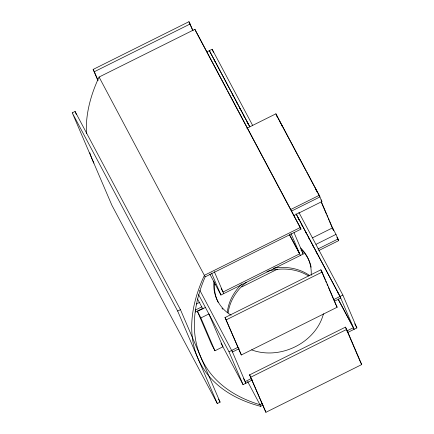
<?xml version="1.0" encoding="UTF-8"?>
<svg xmlns="http://www.w3.org/2000/svg" width="434" height="434" viewBox="0 0 434 434"><rect width="100%" height="100%" fill="white"/><g stroke="black" fill="none" stroke-linecap="round" stroke-linejoin="round"><path stroke-width="0.65" d="M97.883 80.534L93.131 69.44L188.953 21.7L193.076 30.765M98.041 80.35L94.341 71.718L190.168 23.984M86.437 133.591A225.599 126.804 -28 0 1 99.077 77.046L194.904 29.306L300.295 227.514L300.99 229.136L205.163 276.87A231.138 129.918 -28 0 0 259.966 404.716L260.66 406.332L263.085 405.123M72.272 112.845L75.066 111.451L180.457 309.659L220.098 402.134L217.298 403.522L111.912 205.315L72.272 112.845L177.658 311.053L217.298 403.522M206.931 51.841L212.145 49.243L252.648 125.421M246.87 128.285L275.91 113.817L319.245 195.316L321.919 201.56L293.487 215.725M290.813 209.481L319.245 195.316M291.502 211.103L319.939 196.938L306.654 171.951M300.295 227.514L204.468 275.254A225.599 126.804 -28 0 0 260.66 406.332M214.336 284.791L215.546 284.189M312.561 237.816L332.525 227.872L335.992 234.393L338.666 240.631L318.708 250.581M177.658 311.053L180.457 309.659M196.249 304.012L199.879 302.2M316.028 244.337L335.992 234.393M209.844 274.147L220.944 295.022L303.192 254.047L294.035 232.673M195.202 310.142L201.859 306.827M241.787 286.934L277.478 269.156M318.014 248.959L337.977 239.015L337.028 237.23M195.295 312.062L203.155 308.14M214.949 350.77L200.893 317.932L208.879 313.956L222.935 346.793L214.949 350.77L211.483 344.249L197.427 311.411L205.412 307.435M225.051 317.547L320.878 269.807L322.088 272.091L337.153 307.229L241.326 354.969L225.051 317.547L241.326 354.969M226.266 319.831L322.088 272.091M252.512 379.896L243.051 384.632L228.989 351.773L237.832 347.368M333.393 299.758L342.844 295.049L298.858 212.329M239.129 348.681L232.478 351.996L199.824 290.27M334.69 301.077L340.739 298.06L340.044 296.444L296.064 213.723M249.626 374.878L345.453 327.138L346.668 329.422L361.728 364.56L265.906 412.3L249.626 374.878L265.906 412.3M250.841 377.162L346.668 329.422M245.856 383.211L245.161 381.589L251.21 378.578M346.777 330.968L353.428 327.659L338.216 299.102M348.073 332.287L356.905 327.914L342.844 295.049M262.391 403.506L259.966 404.716L247.586 381.432M276.604 115.439L306.019 170.763M320.976 199.781L321.919 201.56M337.088 237.658L338.666 240.631M354.692 323.748L356.905 327.914M249.854 126.815L209.351 50.637L249.789 126.842M296.314 214.353L340.044 296.444L354.111 329.303L353.428 327.659M297.957 217.754L299.227 220.136M301.76 224.893L302.71 226.678M305.243 231.436L306.198 233.221M308.731 237.978L309.681 239.763M312.854 245.715L313.484 246.903M316.023 251.66L316.972 253.445M337.891 292.706L338.52 293.899M195.598 30.922L227.025 90.028M227.66 91.221L300.99 229.136M338.276 299.531L352.538 326.303M336.241 305.52L337.153 307.229M300.974 249.87L301.608 251.064M302.243 252.257L303.192 254.047M360.518 362.281L361.728 364.56M289.559 234.734L299.704 253.819L223.043 292.011L221.145 288.431M289.619 235.163L296.91 248.877M297.545 250.071L299.129 253.049M99.077 77.046L205.163 276.87M93.131 69.44L94.341 71.718M243.582 378.616L245.161 381.589M198.609 294.637L228.989 351.773M197.486 298.934L202.868 309.051M221.042 343.234L243.051 384.632M197.427 311.411L200.893 317.932M218.508 399.15L220.098 402.134M214.152 59.995L214.781 61.183M232.478 94.525L233.421 96.31M236.264 101.67L237.214 103.455M239.742 108.218L240.691 110.008M243.219 114.766L244.483 117.147M247.006 121.911L248.59 124.889M316.467 190.417L317.265 192.273M321.247 201.555L333.768 230.763M315.258 188.134L316.315 190.607M321.355 202.369L326.401 214.125M326.927 215.362L327.724 217.217M328.256 218.454L329.053 220.315M329.58 221.552L333.03 229.597M281.547 124.856L282.078 126.093M280.071 121.954L280.814 123.69M275.91 113.817L277.348 117.169M320.878 269.807L325.104 279.67M325.63 280.906L326.428 282.756M326.954 283.988L327.746 285.838M328.278 287.069L335.938 304.945M345.453 327.138L360.253 361.663M212.145 49.243L213.468 52.34M290.975 233.459L300.399 255.436M194.904 29.306L195.365 30.385M188.953 21.7L192.653 30.331M214.315 271.646L223.738 293.628M211.521 273.04L220.944 295.022M231.783 350.379L245.85 383.238M75.066 111.451L76.395 114.554M93.923 163.146A225.599 126.804 -28 0 1 89.811 152.768M300.681 248.02A49.997 41.306 -23.2 0 1 311.194 275.335M231.143 315.214A49.997 41.306 -23.2 0 1 213.929 281.335M222.821 309.225A49.997 41.306 -23.2 0 1 221.996 308.227M218.177 302.292A49.997 41.306 -23.2 0 1 214.624 282.952M301.375 249.642A49.997 41.306 -23.2 0 1 311.167 267.214M323.449 313.766A49.997 41.306 -23.2 0 1 251.612 349.875M227.308 312.545A49.997 41.306 -23.2 0 1 242.036 283.814M273.382 268.201A49.997 41.306 -23.2 0 1 309.502 275.454M228.148 312.86A49.997 41.306 -23.2 0 1 246.257 282.317M266.905 271.472A49.997 41.306 -23.2 0 1 308.525 275.953"/></g></svg>
